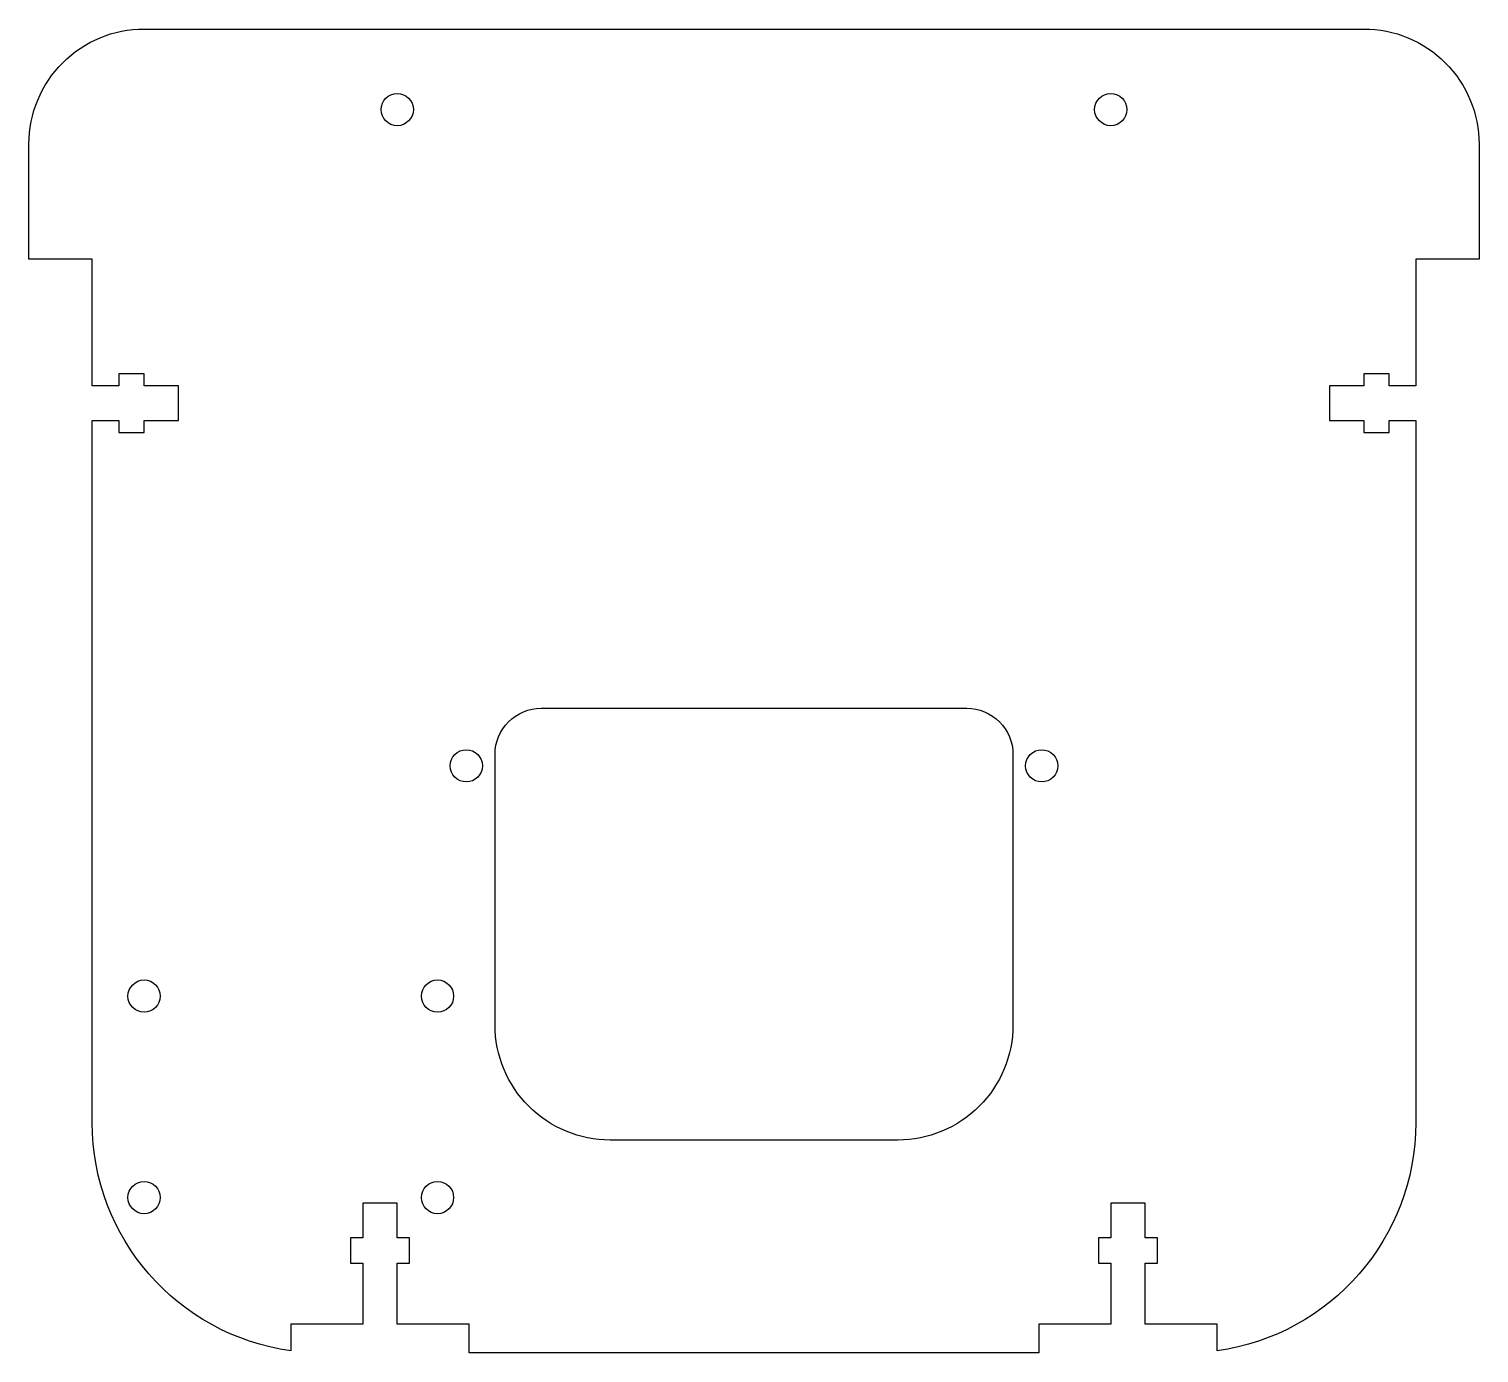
# Model space of a CAD drawing. Header units: millimetres. Extents: x -63 to 63, y -67 to 48.
import ezdxf

# ---------------------------------------------------------------- set-up
doc = ezdxf.new("R2010")
doc.units = ezdxf.units.MM

msp = doc.modelspace()

# ---------------------------------------------------------------- linework, layer by layer
for points in [[(-24.75, -65), (-31, -65), (-31, -59.7), (-29.95, -59.7), (-29.95, -57.5), (-31, -57.5), (-31, -54.5), (-34, -54.5), (-34, -57.5), (-35.05, -57.5), (-35.05, -59.7), (-34, -59.7), (-34, -65), (-40.25, -65), (-40.25, -67.31, -0.374366), (-57.5, -47.5), (-57.5, 13.5), (-55.2, 13.5), (-55.2, 12.45), (-53, 12.45), (-53, 13.5), (-50, 13.5), (-50, 16.5), (-53, 16.5), (-53, 17.55), (-55.2, 17.55), (-55.2, 16.5), (-57.5, 16.5), (-57.5, 27.5), (-63, 27.5), (-63, 37.5, -0.414214), (-53, 47.5), (53, 47.5, -0.414214), (63, 37.5), (63, 27.5), (57.5, 27.5), (57.5, 16.5), (55.2, 16.5), (55.2, 17.55), (53, 17.55), (53, 16.5), (50, 16.5), (50, 13.5), (53, 13.5), (53, 12.45), (55.2, 12.45), (55.2, 13.5), (57.5, 13.5), (57.5, -47.5, -0.374366), (40.25, -67.31), (40.25, -65), (34, -65), (34, -59.7), (35.05, -59.7), (35.05, -57.5), (34, -57.5), (34, -54.5), (31, -54.5), (31, -57.5), (29.95, -57.5), (29.95, -59.7), (31, -59.7), (31, -65), (24.75, -65), (24.75, -67.5), (-24.75, -67.5)], [(-18.5, -11.5), (18.5, -11.5, -0.414214), (22.5, -15.5), (22.5, -39, -0.414214), (12.5, -49), (-12.5, -49, -0.414214), (-22.5, -39), (-22.5, -15.5, -0.414214)]]:
    msp.add_lwpolyline(points, format="xyb", close=True)
for centre in [(-31, 40.5), (31, 40.5), (-25, -16.5), (25, -16.5), (-53, -36.5), (-27.5, -36.5), (-53, -54), (-27.5, -54)]:
    msp.add_circle(centre, 1.4)

doc.saveas('drawing.dxf')
